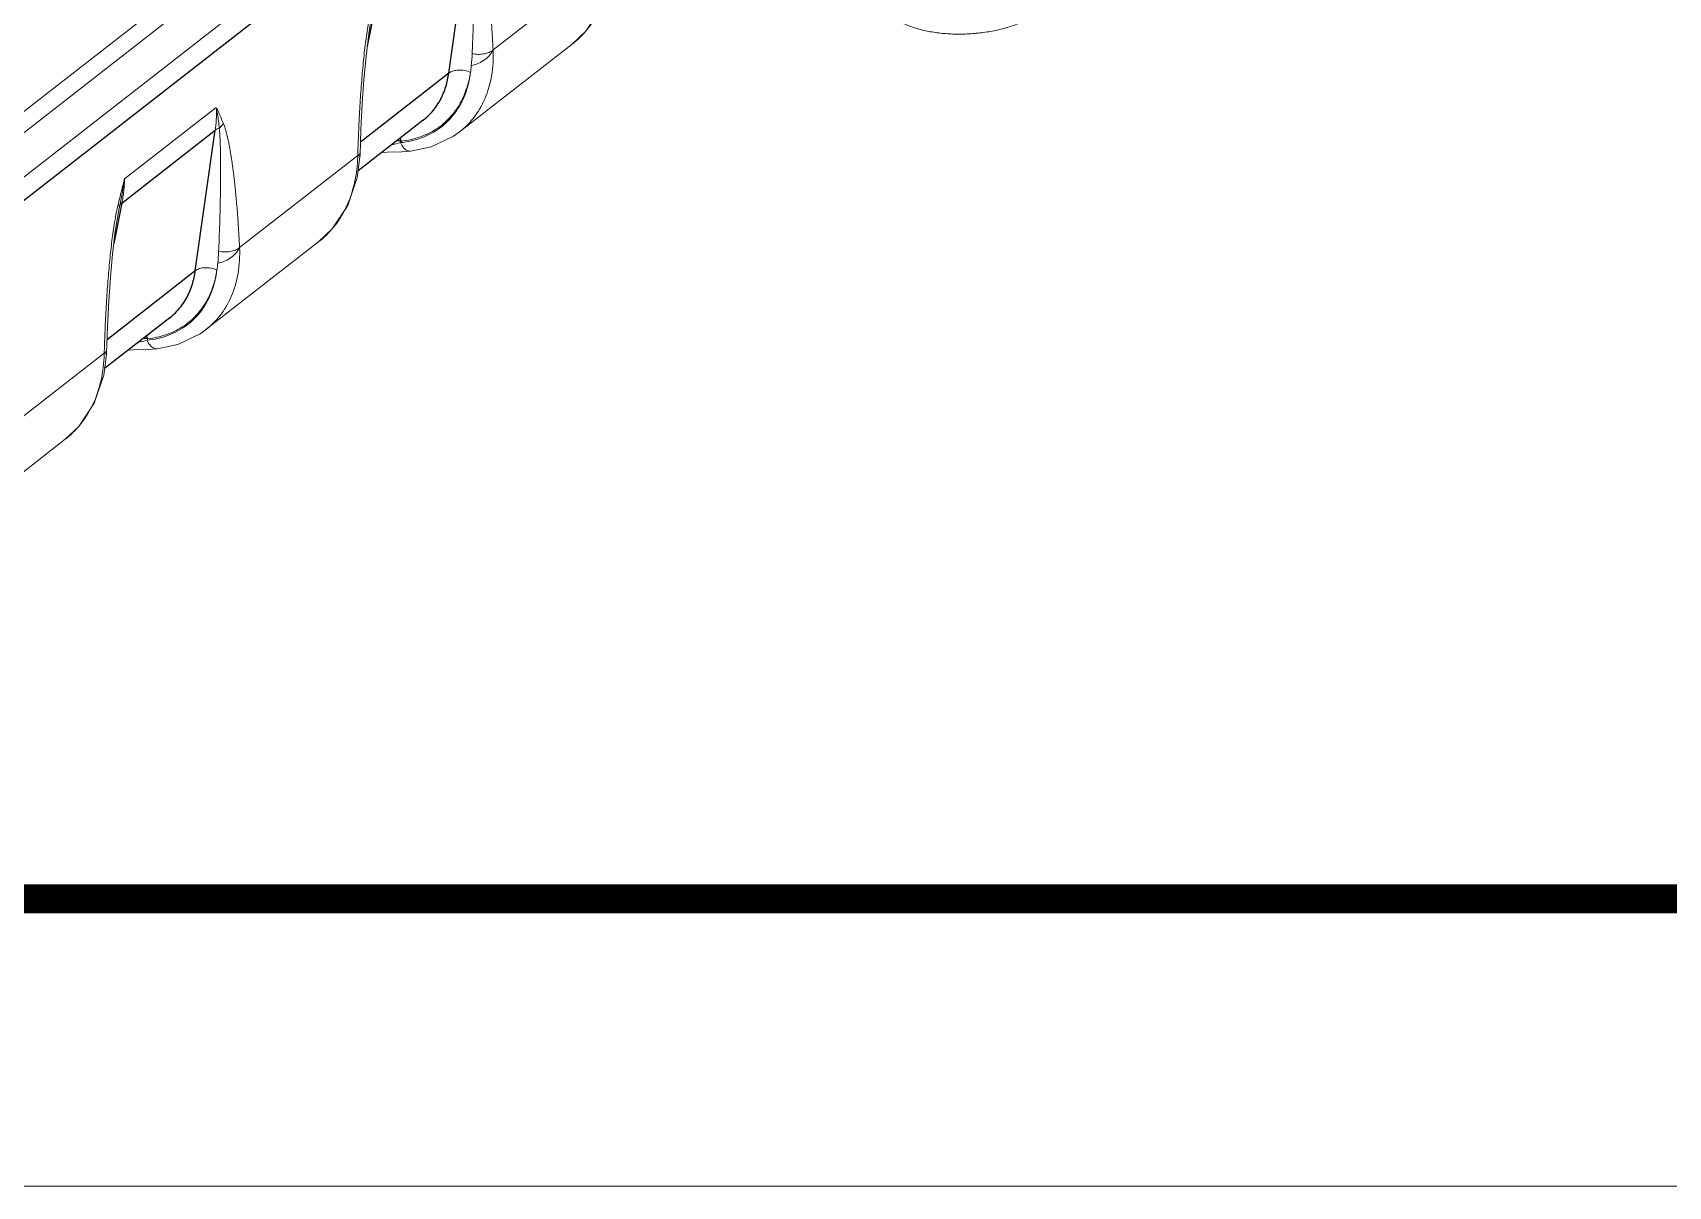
# Model space of a CAD drawing. Header units: inches. Extents: x 3700 to 4563, y 1353 to 2328.
# Drawn here: x 3943.81 to 3977.48, y 2066.08 to 2089.83 of the extents above; entities that cross this region are included whole.
import ezdxf

# ---------------------------------------------------------------- set-up
doc = ezdxf.new("R2010")
doc.units = ezdxf.units.IN
doc.header["$LTSCALE"] = 0.5
doc.layers.add('02___PRT_ALL_AXES', color=7, linetype='Continuous')
doc.layers.add('06___PRT_ALL_SURFS', color=7, linetype='Continuous')
doc.layers.add('from', color=7, linetype='Continuous', lineweight=13)

# ---------------------------------------------------------------- blocks, each defined once
blk = doc.blocks.new('*u77')
at = {"color": 7, "linetype": 'Continuous'}
for p, q in [((4.180392095898924, 9.501225936285891), (62.37271820619912, 54.87323319388588)), ((58.88443371699873, 54.22742590718588), (6.17665093419896, 13.13166530088586)), ((59.54050920369878, 54.06421677868582), (6.832726420899007, 12.96845617238591)), ((31.91542705459892, 23.56032825708587), (28.1735898442987, 20.64286369438594)), ((30.68183753949893, 20.8297034939859), (27.10906168969882, 18.0440438896859)), ((16.50175975369916, 16.55920025678586), (19.40730919999874, 18.82462972788585)), ((23.9608857462988, 17.30786335778589), (23.98950978439893, 18.12728748998586)), ((25.24244596529911, 17.70623953238589), (25.26838759039879, 17.75372923218595)), ((23.88743862689876, 17.30098147458591), (20.14560141659899, 14.38351691188586)), ((23.95818524879883, 17.25690446288593), (23.9608857462988, 17.30786335778589)), ((25.55960741729882, 17.43990150188586), (25.55951589129904, 17.43989202998591)), ((16.30754299049909, 15.50885616488586), (16.3503989989988, 15.71331667338586)), ((22.65384911179876, 14.57035671148594), (19.08107326199911, 11.78469710718593)), ((15.93289731859909, 11.04851657518589), (15.96152135669877, 11.8679407074859)), ((17.21445753759895, 11.44689274988593), (17.24039916269908, 11.49438244968587)), ((15.85945019919905, 11.04163469208595), (12.11761298889883, 8.124170129385902)), ((15.93019682109912, 10.99755768038585), (15.93289731859909, 11.04851657518589)), ((17.53161898959911, 11.1805547193859), (17.53152746359888, 11.18054524748584)), ((14.62586068399901, 8.311009928985868), (11.05308483429894, 5.525350324585929))]:
    blk.add_line(p, q, dxfattribs=at)
for points in [[(30.68177873129912, 20.82969594498593), (31.10923328529884, 21.23345764778594), (31.59980426179914, 21.97532493258586), (31.89992254369895, 22.85960882728591), (31.98587658769907, 23.51625202838591)], [(23.98950978439893, 18.12728748998586), (24.03091160559893, 18.94507982418588), (24.08370113089882, 19.70907963058585), (24.14930877729898, 20.43513272968585), (24.235101935599, 21.15581366708591), (24.335399951299, 21.76869328138594)], [(25.559605977199, 17.4399155455859), (26.21388113609896, 17.57503408998593), (26.92357066859881, 17.91132467758587), (27.11082847289913, 18.04546121008582)], [(22.65379030359895, 14.57034916248585), (23.08124485759913, 14.97411086528587), (23.57181583409897, 15.7159781500859), (23.87193411599878, 16.60026204478584), (23.9578881599989, 17.25690524538584)], [(24.65321892019915, 17.39728328478589), (24.81687398569898, 17.40058730358589), (25.27879308439901, 17.41765058748592), (25.55951589129904, 17.43989202998591)], [(15.96152135669877, 11.8679407074859), (16.00292317789877, 12.68573304168592), (16.05571270319911, 13.44973284808589), (16.12132034959882, 14.17578594718589), (16.20711350789884, 14.89646688458595), (16.30741152359883, 15.50934649888586)], [(17.53161754949883, 11.18056876308594), (18.1858927083988, 11.31568730748586), (18.8955822408991, 11.65197789498586), (19.08284004519896, 11.78611442758586)], [(14.62580187579874, 8.311002379985894), (15.05325642989897, 8.71476408268586), (15.5438274063988, 9.456631367585828), (15.84394568829907, 10.34091526228588), (15.92989973229874, 10.99755846288588)], [(16.62523049249899, 11.13793650228592), (16.78888555799881, 11.14124052108593), (17.25080465669885, 11.15830380498585), (17.53152746359888, 11.18054524748584)]]:
    blk.add_lwpolyline(points, dxfattribs=at)
for centre, radius, start, end in [((21.063625701099, 20.80789959368587), 6.4525626945, 354.133218873902, 357.5165659633031), ((20.86422949769872, 20.82621817498591), 6.6527873087, 352.2535861722029, 354.1518112025013), ((19.21785259169906, 17.38575420108589), 4.6694642649, 358.525957775497, 358.9511032449996), ((73.85618598379892, 15.93781438708595), 49.9873377659, 178.3036492798029, 178.4373361708982), ((6.173266288798914, 17.97119402838587), 10.4245532766, 347.4910852539011, 352.2153846401976), ((20.99112091909888, 14.55676643108586), 4.8405107684, 166.2635014602003, 168.5090395733007), ((13.03563727329902, 14.54855281118591), 6.4525626945, 354.133218873902, 357.5165659633031), ((12.83624106999901, 14.56687139238591), 6.6527873087, 352.2535861722029, 354.1518112025013), ((11.18986416399889, 11.12640741858593), 4.6694642649, 358.525957775497, 358.9511032449996), ((65.82819754509887, 9.678467604885896), 49.9873377549, 178.3036492796983, 178.4373361708982)]:
    blk.add_arc(centre, radius, start, end, dxfattribs=at)
for points, start_tangent, end_tangent in [([(27.52953100089894, 24.42958034928586), (27.53598476149887, 24.36633498138588), (27.54123152469879, 24.30543359728586), (27.54554856129903, 24.24743324848589), (27.5492208117987, 24.19120584578593), (27.55245155929902, 24.13532125338588), (27.55539417369914, 24.0779910662859), (27.55815364209889, 24.01729573258592), (27.56079372179897, 23.95123214808586), (27.56332765909906, 23.8781438647859), (27.5657124032989, 23.79739886578591), (27.56789334129894, 23.70860704298593), (27.56981261289889, 23.61150066878588), (27.57140892739903, 23.50616406998586), (27.57262688329888, 23.39280318198587), (27.57342205539885, 23.27095269578592), (27.57374654849878, 23.13945991988589), (27.57353759879902, 22.99703824238588), (27.57271660629908, 22.84239599078592), (27.57118947059894, 22.67423927948585), (27.56884718199876, 22.4913117652859), (27.56554022339901, 22.29097602758588), (27.56104541249874, 22.06890592358593), (27.55506179149893, 21.82024354588589), (27.54720935149885, 21.54008191628589), (27.5372625778989, 21.23058104538586), (27.52502859219908, 20.89414523688583), (27.51012809399913, 20.52830663148586)], (0.1111541590000458, -0.9938031761556171), (-0.04290591355661385, -0.9990791172784429)), ([(27.66114652369902, 24.5728894700859), (27.683819343599, 24.51499879928588), (27.7035985609989, 24.45842040038588), (27.72099260219898, 24.40395214988587), (27.73676636849882, 24.35070775318593), (27.75155436399905, 24.29742736008586), (27.76593592189897, 24.24244892078593), (27.78040629689872, 24.18393716878586), (27.7953850637989, 24.11993763838586), (27.81113539269904, 24.04880016698587), (27.82765564119904, 23.96985355308595), (27.84488524569883, 23.88265951028586), (27.86273938789896, 23.78689971268591), (27.88107602489913, 23.68260595118591), (27.89974835519911, 23.5699370524859), (27.918728104499, 23.44838809228588), (27.93807718609901, 23.31676160718587), (27.9578449746989, 23.17371291268591), (27.97804794609897, 23.01787865068593), (27.99866999159872, 22.84787989628592), (28.01965804299903, 22.66236243108585), (28.04106901789896, 22.45855200818585), (28.06304313499891, 22.23191695548587), (28.08563100979904, 21.97732516098586), (28.10872240729873, 21.68952767938583), (28.13153221359903, 21.37049630938589), (28.15330980969907, 21.02247743428586), (28.1735898442987, 20.64286369438594)], (0.3859236350770447, -0.9225307300512652), (0.04874424082668239, -0.9988112929809267)), ([(30.681821110599, 20.82972454698586), (31.14012267579915, 21.27716921008584), (31.551940469599, 21.9295804225859), (31.81386936059903, 22.69784171788592), (31.91376007619897, 23.52498353858584)], (0.7883642863254392, 0.6152087060880894), (0.0257276727198455, 0.9996689886439514)), ([(40.44467588589873, 22.31785756098589), (40.49522558939884, 22.09757749458583), (40.62239763049888, 21.88473806858588), (40.82640261929896, 21.68744804308585), (41.09982748759899, 21.51486853228585), (41.43194247519909, 21.37238047848587), (41.81211402079884, 21.26278566178587), (42.22958246739904, 21.18795759008583), (42.67296718069906, 21.14920135448585), (43.13025821649876, 21.14716533298588), (43.58905653239913, 21.18173318228594), (44.03690956139894, 21.25198210638587), (44.46166561259884, 21.35621756648595), (44.85176660769889, 21.49207336058589), (45.19644132959888, 21.6566586764859), (45.48549046119911, 21.84650831658587)], (0.05938188778267571, -0.9982353386869081), (0.7886206356332731, 0.6148800639583076)), ([(23.89075528899889, 17.41756855788583), (23.91631048759905, 18.11422317818585), (23.95573098759883, 18.87350886328591), (24.00451625649907, 19.5814421526859), (24.06269875949897, 20.2431216365859), (24.13132334249872, 20.86321272778594), (24.21426140709877, 21.43890946188583), (24.27562106579876, 21.78040747738589)], (0.02960353176222491, 0.9995617194086631), (0.200185835268451, 0.9797579452894847)), ([(28.17449335529886, 20.64356815558585), (28.12410198409884, 19.82762526838587), (27.91012813599878, 19.09513795548594), (27.54074292069913, 18.4727131939859), (27.11092723259912, 18.04554754808589)], (0.03877328961541419, -0.9992480332792251), (-0.7877800372313863, -0.6159566648228718)), ([(27.48239748249875, 20.14834013548591), (27.67022815759879, 20.20174970478593), (27.86757291729896, 20.30541353818592), (28.04448696959912, 20.45608554818591), (28.17458174319904, 20.64353494828583)], (0.9857939004218411, 0.1679594769314707), (0.4422167873258921, 0.8969081965324918)), ([(28.17458174319904, 20.64353494828583), (28.04540505209911, 20.56500715118591), (27.87573034989896, 20.5163255424859), (27.68850542239875, 20.50348944668588), (27.51012987589888, 20.52830842148592)], (-0.7478850845651313, -0.6638282159452148), (-0.9679113497646981, 0.2512918999822322)), ([(27.45631729899901, 19.92949292928586), (27.28797715239875, 19.23618521378592), (26.9632492111989, 18.6447440233859), (26.50103973779892, 18.18083241948591), (25.92126700989888, 17.86396466928591), (25.24244596529911, 17.70623953238589)], (-0.1287044080513609, -0.991683001441564), (-0.9947477856396493, -0.102356450529581)), ([(25.26838759039879, 17.75372923218595), (25.83176657419904, 17.87764728488594), (26.35744288419914, 18.1284581419859), (26.80255190499906, 18.50059118268587), (27.13548817629885, 18.96257827628585), (27.34678681209903, 19.46127887698583), (27.45631729899901, 19.92949292928586)], (0.9936481627094502, 0.1125314566871586), (0.1409271952790787, 0.9900199622385261)), ([(27.45630570369872, 19.9294962170859), (27.27214681429882, 19.99027992108586), (27.07975340389908, 20.00534585858588), (26.90324995009883, 19.97471066808589), (26.76911666149886, 19.90297044238594)], (-0.8996611936960012, 0.4365887499208911), (-0.7639222954381978, -0.6453082414880775)), ([(19.37571797509895, 18.10130795528585), (19.39578916079904, 18.27605715728589), (19.40782064879909, 18.45489684288589), (19.41170661359888, 18.63776840778587), (19.40731055189895, 18.82463078198589)], (0.1380152189004814, 0.9904301082619876), (-0.04544433377616426, 0.9989668725876955)), ([(19.40730919999874, 18.82462972788585), (19.48292135589895, 18.65760830908596), (19.55832124639915, 18.48804605738587), (19.63315809599885, 18.31354268748589)], (0.4134893579081035, -0.9105089515741976), (0.3860091752738239, -0.9224949412351389)), ([(19.40731080419914, 18.8246239915859), (19.44690309059911, 18.60562931698587), (19.47840106559875, 18.38780823928585), (19.50154258939915, 18.17023356848586)], (0.194364404769725, -0.9809293950935054), (0.08626091595097676, -0.9962725803610669)), ([(19.37571806019901, 18.10130856698584), (19.43251419399871, 18.13986513878592), (19.50154257319878, 18.1702335667859)], (0.7639222954653149, 0.645308241455976), (0.9443813903258398, 0.3288522306541861)), ([(19.50154257319878, 18.1702335667859), (19.5079963337987, 18.10698819888592), (19.51324309699908, 18.04608681478589), (19.51756013359886, 17.98808646598593), (19.52123238409899, 17.93185906318593), (19.52446313159885, 17.87597447088592), (19.52740574599898, 17.81864428378583), (19.53016521439872, 17.75794895008585), (19.53280529409881, 17.6918853655859), (19.53533923139889, 17.61879708228594), (19.53772397559874, 17.53805208328583), (19.53990491359878, 17.44926026048586), (19.54182418519872, 17.35215388628592), (19.54342049969887, 17.2468172874859), (19.54463845559872, 17.13345639948591), (19.54543362769914, 17.01160591328585), (19.54575812079906, 16.88011313738593), (19.54554917109886, 16.73769145988592), (19.54472817859892, 16.58304920828584), (19.54320104289877, 16.41489249698589), (19.54085875429905, 16.23196498278583), (19.53755179569885, 16.03162924508592), (19.53305698479903, 15.80955914098593), (19.52707336379876, 15.56089676338593), (19.51922092379914, 15.28073513378592), (19.50927415019873, 14.9712342628859), (19.49704016449891, 14.63479845438587), (19.48213966629896, 14.26895984888586)], (0.1111541590000458, -0.9938031761556171), (-0.04290591355661385, -0.9990791172784429)), ([(19.63315814999874, 18.31354267118593), (19.59638123059881, 18.26203473958583), (19.55222778989878, 18.21395844058588), (19.50154255919892, 18.17023355568585)], (-0.5274471927614085, -0.849587817031359), (-0.7926024532673674, -0.609738756415033)), ([(19.63315809599885, 18.31354268748589), (19.65583091589883, 18.25565201678592), (19.67561013329873, 18.19907361788592), (19.69300417449881, 18.14460536738591), (19.70877794079911, 18.09136097058592), (19.72356593629888, 18.0380805775859), (19.73794749419881, 17.98310213818593), (19.75241786919901, 17.92459038618586), (19.76739663609874, 17.8605908558859), (19.78314696499888, 17.78945338448591), (19.79966721349888, 17.71050677058588), (19.81689681799912, 17.6233127277859), (19.83475096019879, 17.52755293018583), (19.85308759719896, 17.42325916868583), (19.87175992749894, 17.31059026988589), (19.89073967679883, 17.18904130978592), (19.91008875839884, 17.05741482468591), (19.92985654699874, 16.91436613018584), (19.9500595183988, 16.75853186818586), (19.97068156389901, 16.58853311378584), (19.99166961529886, 16.40301564858589), (20.0130805901988, 16.19920522568589), (20.03505470729874, 15.97257017298591), (20.05764258209888, 15.7179783784859), (20.08073397959902, 15.43018089688587), (20.10354378589886, 15.11114952688592), (20.1253213819989, 14.76313065168586), (20.14560141659899, 14.38351691188586)], (0.3859236350770447, -0.9225307300512652), (0.04874424082668239, -0.9988112929809267)), ([(25.24244363889898, 17.70623527448595), (24.9721683711989, 17.64173858438585)], (-0.9631126938197407, -0.2690983816437446), (-0.9800622563527056, -0.1986906481766153)), ([(25.5595153419988, 17.43989724348592), (25.55569846599906, 17.43953504978583), (25.4356296115991, 17.46536550808594), (25.32595229329877, 17.55871385468583), (25.24235791069873, 17.70622455878595)], (-0.9944939981800822, -0.1047935474339651), (-0.3662857871175141, 0.9305024030896983)), ([(22.65383268289884, 14.57037776438585), (23.11213424809898, 15.01782242758588), (23.52395204189884, 15.67023364008594), (23.78588093289886, 16.43849493538585), (23.88577164599906, 17.26563665838592)], (0.788364286318496, 0.6152087060969866), (0.02572769370557752, 0.9996689881038584)), ([(23.88652084579894, 17.30008711278595), (23.90238951789911, 17.29477118928583)], (0.9207154272062891, -0.3902346756816221), (0.9615449449932815, -0.2746476265287354)), ([(23.88743125749875, 17.30078646518587), (23.9562626219988, 17.37674367928582)], (0.8273603150823055, 0.5616715312590699), (0.3581507531545968, 0.9336637713946039)), ([(23.90238951789911, 17.29477118928583), (23.95265371169876, 17.26600109698586), (23.95121868399906, 17.2593859240859)], (0.9615449446623232, -0.2746476276874238), (-0.3473143525160983, -0.9377487619487022)), ([(23.9562626219988, 17.37674367928582), (23.96351274519907, 17.41496839108584)], (0.3581507534482016, 0.9336637712819779), (0.01968027521847395, 0.9998063246285879)), ([(16.28905818649878, 15.70617956698584), (16.35945758249886, 15.99397943428585), (16.43050350149883, 16.27777073438585), (16.50175975369916, 16.55920025678586)], (0.2340563141682701, 0.9722230411782907), (0.2459064954305774, 0.9692935548661467)), ([(16.501758380399, 16.55919918608583), (16.49287040949889, 16.36323887268588), (16.47585406799885, 16.17046152088585), (16.45074021839878, 15.98095780188589), (16.41753068789899, 15.79483731168591)], (-0.02432306223261946, -0.999704150558368), (-0.1980896564860198, -0.9801839051898632)), ([(16.28905818649878, 15.70617956698584), (16.31827552659911, 15.70612682208593), (16.3388534582989, 15.70852101128582), (16.35039878509883, 15.71331674848591)], (0.9992651050954178, -0.03833079360832382), (0.7581459267046371, 0.6520849283806269)), ([(16.3503989989988, 15.71331667338586), (16.37614528529889, 15.75682813248591), (16.41753080559897, 15.79483789368589)], (0.3592799910454409, 0.9332298152300901), (0.8142550805607998, 0.5805072469667588)), ([(15.86276686129872, 11.15822177538587), (15.88832205989888, 11.85487639568589), (15.92774255989912, 12.6141620806859), (15.97652782879891, 13.32209537018582), (16.03471033179881, 13.98377485408594), (16.10333491479901, 14.60386594528586), (16.18627297939906, 15.17956267938587), (16.24763263809905, 15.52106069478589)], (0.02960353176222491, 0.9995617194086631), (0.200185835268451, 0.9797579452894847)), ([(20.14650492759915, 14.38422137308589), (20.09611355639913, 13.56827848588591), (19.88213970829906, 12.83579117298586), (19.51275449299897, 12.21336641138589), (19.08293880479891, 11.78620076558593)], (0.03877328961541419, -0.9992480332792251), (-0.7877800372313863, -0.6159566648228718)), ([(19.45440905479904, 13.88899335298595), (19.64223972989907, 13.94240292228585), (19.83958448959879, 14.04606675568596), (20.01649854189895, 14.19673876568584), (20.14659331549888, 14.38418816568594)], (0.9857939004218411, 0.1679594769314707), (0.4422167873258921, 0.8969081965324918)), ([(20.14659331549888, 14.38418816568594), (20.01741662439895, 14.30566036868584), (19.84774192219879, 14.25697875998583), (19.66051699469904, 14.24414266418592), (19.48214144819872, 14.26896163898584)], (-0.7478850845651313, -0.6638282159452148), (-0.9679113497646981, 0.2512918999822322)), ([(19.42832887129885, 13.6701461467859), (19.25998872469904, 12.97683843128584), (18.93526078349873, 12.38539724088594), (18.47305131009875, 11.9214856368859), (17.89327858219872, 11.6046178866859), (17.21445753759895, 11.44689274988593)], (-0.1287044080513609, -0.991683001441564), (-0.9947477856396493, -0.102356450529581)), ([(17.24039916269908, 11.49438244968587), (17.80377814649887, 11.61830050238586), (18.32945445649898, 11.86911135948583), (18.7745634772989, 12.24124440018591), (19.10749974849909, 12.70323149378589), (19.31879838439886, 13.20193209448587), (19.42832887129885, 13.6701461467859)], (0.9936481627094502, 0.1125314566871586), (0.1409271952790787, 0.9900199622385261)), ([(19.42831727589896, 13.67014943458582), (19.24415838659911, 13.7309331385859), (19.05176497619891, 13.74599907608592), (18.87526152239911, 13.71536388558593), (18.74112823379915, 13.64362365988586)], (-0.8996611936960012, 0.4365887499208911), (-0.7639222954381978, -0.6453082414880775)), ([(17.21445521119881, 11.44688849198587), (16.94417994349874, 11.38239180188589)], (-0.9631126938197407, -0.2690983816437446), (-0.9800622563527056, -0.1986906481766153)), ([(17.53152691429909, 11.18055046098584), (17.52771003829889, 11.18018826728587), (17.40764118389893, 11.20601872558586), (17.29796386559906, 11.29936707218587), (17.21436948299902, 11.44687777618594)], (-0.9944939981800822, -0.1047935474339651), (-0.3662857871175141, 0.9305024030896983)), ([(14.62584425519913, 8.311030981885892), (15.08414582039882, 8.758475645085923), (15.49596361419913, 9.410886857585865), (15.75789250519915, 10.17914815288589), (15.85778321829889, 11.00628987588584)], (0.788364286318496, 0.6152087060969866), (0.02572769370557752, 0.9996689881038584)), ([(15.85853241809878, 11.04074033018594), (15.87440109019894, 11.03542440678586)], (0.9207154272062891, -0.3902346756816221), (0.9615449449932815, -0.2746476265287354)), ([(15.85944282979904, 11.0414396826859), (15.92827419429909, 11.11739689678586)], (0.8273603150823055, 0.5616715312590699), (0.3581507531545968, 0.9336637713946039)), ([(15.87440109019894, 11.03542440678586), (15.92466528399905, 11.0066543144859), (15.92323025629889, 11.00003914158594)], (0.9615449446623232, -0.2746476276874238), (-0.3473143525160983, -0.9377487619487022)), ([(15.92827419429909, 11.11739689678586), (15.9355243174989, 11.15562160858588)], (0.3581507534482016, 0.9336637712819779), (0.01968027521847395, 0.9998063246285879))]:
    blk.add_spline(points, degree=3, dxfattribs=dict(at, start_tangent=start_tangent, end_tangent=end_tangent))
at = {"layer": '02___PRT_ALL_AXES', "color": 7, "linetype": 'Continuous'}
blk.add_line((5.090219972798877, 9.473594083485864), (62.89613748389888, 54.54432220448587), dxfattribs=at)
at = {"layer": '06___PRT_ALL_SURFS', "color": 7, "linetype": 'Continuous'}
for p, q in [((26.76911463829879, 19.90295623048587), (27.40370640059905, 24.36065473608585)), ((24.44551911759913, 22.05418409568586), (24.18874333789904, 20.76639149978587)), ((26.76911463829879, 19.90295623048587), (23.97560805699891, 17.72488664488594)), ((25.95972979929888, 18.4159582880859), (23.89931996719884, 16.80947538888586)), ((16.41753068989897, 15.79483731318589), (19.37571797289888, 18.10130795358589)), ((18.74112621059908, 13.64360944788586), (19.37571797289888, 18.10130795358589)), ((16.41753068989897, 15.79483731318589), (16.16075491019888, 14.50704471728591)), ((18.74112621059908, 13.64360944788586), (15.94761962929874, 11.46553986238587)), ((17.93174137159872, 12.15661150558583), (15.87133153949912, 10.5501286063859))]:
    blk.add_line(p, q, dxfattribs=at)
for centre, radius, end in [((23.98933124459904, 6.203956314885886), 11.6203851952, 84.38186607820207), ((15.96134281699892, -0.05539046711407991), 11.6203851947, 84.38186607829346)]:
    blk.add_arc(centre, radius, 83.68063401939926, end, dxfattribs=at)
for points, start_tangent, end_tangent in [([(25.95968684349896, 18.41601326288594), (26.19788066529895, 18.63517416348589), (26.49190545589886, 19.0443093439859), (26.67774570199913, 19.48603247698588), (26.76911468799904, 19.90295626918589)], (0.7879772899885878, 0.6157043044045097), (0.1372786554317241, 0.9905324683032142)), ([(25.26839986669916, 17.75373141838588), (25.22482241479906, 17.84199656118585)], (-0.3726315795405122, 0.9279793671893483), (-0.5151270007673522, 0.8571138623779413)), ([(17.93169841579879, 12.15666648028593), (18.16989223759879, 12.37582738098592), (18.46391702819915, 12.78496256148594), (18.64975727429896, 13.22668569448592), (18.74112626029887, 13.64360948668593)], (0.7879772899885878, 0.6157043044045097), (0.1372786554317241, 0.9905324683032142)), ([(17.24041143899899, 11.49438463588592), (17.1968339870989, 11.58264977868589)], (-0.3726315795405122, 0.9279793671893483), (-0.5151270007673522, 0.8571138623779413))]:
    blk.add_spline(points, degree=3, dxfattribs=dict(at, start_tangent=start_tangent, end_tangent=end_tangent))

msp = doc.modelspace()

# ---------------------------------------------------------------- linework, layer by layer
at = {"layer": 'from'}
msp.add_lwpolyline([(3777.324155721052, 2066.077211268451), (4120.760830826773, 2066.077211268451), (4120.760830826773, 2304.734824881013), (3777.324155721052, 2304.734824881013)], close=True, dxfattribs=at)
at = {"layer": 'from', "const_width": 0.5918794048225846}
msp.add_lwpolyline([(3783.242949769278, 2071.996005316677), (3783.242949769278, 2298.816030832788), (4114.842036778548, 2298.816030832788), (4114.842036778548, 2071.996005316677), (3783.242949769278, 2071.996005316677)], dxfattribs=at)

# ---------------------------------------------------------------- block references
at = {"layer": 'from', "xscale": 0.650000000000091, "yscale": 0.6499999999999773, "zscale": 0.65}
msp.add_blockref('*u77', (3934.9775885326, 2076.055051671219, -5.250780896742395e-09), dxfattribs=at)

doc.saveas('drawing.dxf')
